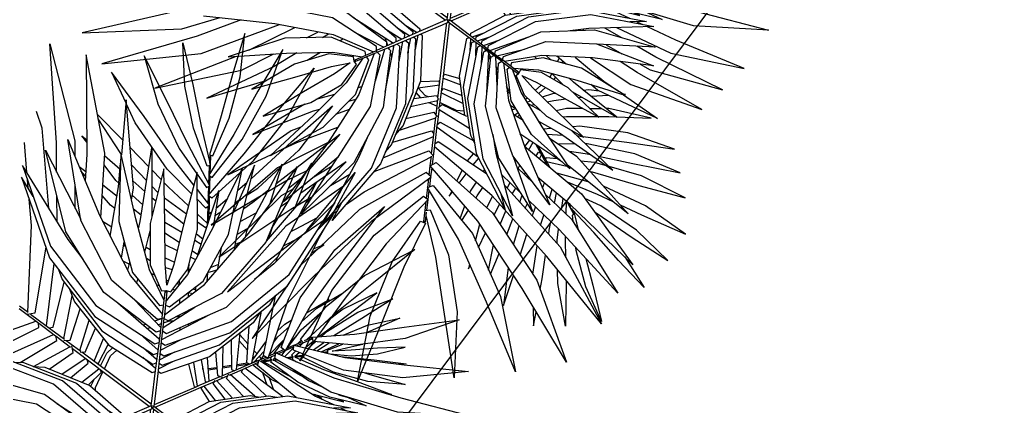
# Model space of a CAD drawing. Header units: metres. Extents: x 251860 to 269438, y 1966787 to 1972367.
# Drawn here: x 267641.2 to 267726.1, y 1970101.1 to 1970134.1 of the extents above; entities that cross this region are included whole.
import ezdxf

# ---------------------------------------------------------------- set-up
doc = ezdxf.new("R2010")
doc.units = ezdxf.units.M
doc.header["$MEASUREMENT"] = 0
doc.layers.get('0').update_dxf_attribs({"linetype": 'CONTINUOUS', "lineweight": 100})
doc.layers.add('PDF3_POINTS_line', color=6, linetype='CONTINUOUS')
doc.layers.add('zelen', color=74, linetype='CONTINUOUS')
doc.layers.add('Wall', color=7, linetype='CONTINUOUS', lineweight=20)

# ---------------------------------------------------------------- blocks, each defined once
blk = doc.blocks.new('z_49')
at = {"color": 67, "ltscale": 2, "true_color": 0x727430}
for p, q in [((3.431, 5.265), (5.145, 6.73)), ((5.145, 6.73), (3.717, 4.955)), ((-5.288, 6.435), (-3.859, 4.668)), ((-3.573, 4.974), (-5.288, 6.435)), ((3.505, 5.725), (3.733, 6.051)), ((5.441, 5.922), (3.642, 4.556)), ((3.9, 4.239), (5.441, 5.922)), ((-5.584, 5.653), (-4.043, 3.978)), ((-3.784, 4.29), (-5.584, 5.653)), ((2.139, 4.516), (3.505, 5.725)), ((2.488, 5.398), (2.999, 5.851)), ((2.326, 5.432), (1.245, 3.824)), ((2.557, 5.572), (1.469, 3.964)), ((1.831, 3.737), (2.557, 5.572)), ((2.139, 4.956), (2.326, 5.432)), ((1.94, 3.881), (3.147, 5.365)), ((2.22, 5.16), (2.366, 5.29)), ((3.147, 5.365), (2.369, 3.78)), ((2.9, 4.861), (3.431, 5.265)), ((5.471, 5.222), (5.106, 4.542)), ((5.11, 4.023), (5.471, 5.222)), ((1.582, 4.593), (2.031, 4.992)), ((2.352, 3.762), (3.647, 5.099)), ((3.647, 5.099), (2.698, 3.49)), ((3.717, 4.955), (3.437, 4.743)), ((3.859, 4.721), (3.908, 4.893)), ((3.908, 4.893), (3.897, 4.75)), ((4.119, 3.942), (4.438, 4.826)), ((4.39, 4.096), (4.508, 4.903)), ((6.209, 4.848), (5.523, 3.945)), ((5.721, 3.849), (6.209, 4.848)), ((-3.859, 4.668), (-3.131, 4.123)), ((-0.044, 3.482), (1.582, 4.593)), ((2.007, 4.181), (2.474, 4.537)), ((3.642, 4.556), (3.126, 4.217)), ((3.301, 4.332), (3.306, 4.52)), ((3.656, 3.242), (5.165, 4.578)), ((5.165, 4.578), (4.096, 3.913)), ((-5.307, 4.352), (-3.798, 3.02)), ((-3.623, 3.303), (-5.307, 4.352)), ((-3.325, 4.451), (-2.494, 3.043)), ((-1.724, 4.296), (-0.1, 3.214)), ((2.49, 4.025), (2.93, 4.359)), ((3.221, 4.279), (3.256, 4.436)), ((4.868, 4.098), (5.09, 4.513)), ((6.212, 3.692), (6.981, 4.316)), ((6.981, 4.316), (6.356, 3.572)), ((-2.885, 3.705), (-3.784, 4.29)), ((2.67, 3.433), (3.9, 4.239)), ((3.556, 3.665), (3.678, 4.094)), ((3.814, 3.738), (3.853, 4.207)), ((4.463, 2.885), (4.868, 4.098)), ((-4.043, 3.978), (-2.446, 2.945)), ((1.389, 4.038), (0.033, 3.337)), ((1.469, 3.964), (1.002, 2.33)), ((1.351, 2.359), (1.94, 3.881)), ((4.121, 3.943), (2.846, 3.053)), ((3.127, 2.782), (4.121, 3.943)), ((4.113, 3.924), (4.119, 3.941)), ((4.255, 3.253), (4.355, 3.862)), ((4.708, 2.813), (5.11, 4.023)), ((5.523, 3.945), (4.999, 2.946)), ((5.201, 2.852), (5.721, 3.849)), ((-1.489, 3.73), (-0.176, 3.071)), ((-0.101, 2.969), (-0.098, 3.682)), ((-0.046, 3.717), (-0.044, 3.473)), ((-0.042, 2.953), (1.2, 3.663)), ((1.245, 3.824), (0.785, 2.197)), ((1.673, 3.191), (1.831, 3.737)), ((1.679, 2.376), (2.352, 3.762)), ((3.032, 3.425), (3.095, 3.711)), ((3.281, 3.428), (3.29, 3.839)), ((3.479, 3.53), (3.936, 3.814)), ((3.547, 3.572), (3.556, 3.665)), ((5.564, 2.963), (6.212, 3.692)), ((-3.74, 3.44), (-2.871, 2.424)), ((-2.624, 2.661), (-3.74, 3.44)), ((-1.01, 2.028), (-1.419, 3.458)), ((-0.092, 3.45), (-0.072, 3.463)), ((0.033, 3.337), (-0.092, 3.45)), ((-0.044, 3.407), (-0.042, 2.969)), ((1.154, 3.501), (1.018, 3.295)), ((1.779, 3.556), (1.822, 3.575)), ((2.698, 3.49), (2.02, 2.102)), ((2.463, 3.009), (3.479, 3.53)), ((3.03, 3.3), (3.032, 3.425)), ((3.144, 2.663), (4.636, 3.455)), ((4.636, 3.455), (3.384, 2.514)), ((3.972, 3.103), (4.054, 3.595)), ((6.356, 3.572), (5.71, 2.845)), ((-4.779, 3.27), (-3.652, 2.422)), ((-3.286, 2.472), (-4.779, 3.27)), ((-1.603, 2.069), (-2.192, 3.281)), ((-1.316, 2.054), (-1.831, 3.385)), ((-0.82, 1.911), (-1.223, 3.335)), ((-1.221, 3.328), (-0.103, 2.705)), ((0.028, 2.81), (0.998, 3.224)), ((1.018, 3.295), (0.621, 1.872)), ((1.705, 3.301), (1.718, 3.308)), ((2.632, 3.356), (2.653, 3.107)), ((3.417, 3.12), (3.656, 3.242)), ((3.483, 2.843), (3.512, 3.168)), ((3.749, 2.984), (3.781, 3.353)), ((7.989, 3.314), (7.079, 2.984)), ((7.143, 2.808), (7.989, 3.314)), ((-3.798, 3.02), (-3.061, 2.646)), ((-3.331, 3.154), (-2.29, 2.625)), ((-2.494, 3.043), (-1.901, 1.828)), ((-1.144, 3.052), (-1.025, 2.872)), ((-0.176, 3.071), (-0.1, 3.138)), ((-0.103, 2.646), (-0.101, 2.969)), ((-0.042, 2.969), (-0.039, 2.441)), ((0.944, 3.031), (0.781, 2.772)), ((2.846, 3.053), (2.104, 2.105)), ((2.477, 3.017), (2.48, 3.046)), ((4.425, 2.95), (3.236, 2.452)), ((3.272, 2.731), (3.275, 2.954)), ((3.456, 2.198), (4.425, 2.95)), ((4.189, 2.851), (4.239, 3.157)), ((4.999, 2.946), (4.782, 2.28)), ((5.061, 2.192), (5.564, 2.963)), ((7.079, 2.984), (6.172, 2.624)), ((-1.066, 2.935), (-0.171, 2.565)), ((-1.025, 2.872), (-0.677, 1.627)), ((-0.042, 2.882), (0.028, 2.81)), ((-0.039, 2.465), (0.859, 2.896)), ((0.781, 2.772), (0.459, 1.555)), ((2.385, 1.834), (3.127, 2.782)), ((3.72, 2.655), (3.731, 2.774)), ((3.911, 2.734), (3.944, 2.935)), ((4.15, 2.615), (4.173, 2.754)), ((4.347, 2.103), (4.463, 2.885)), ((4.533, 2.178), (4.708, 2.813)), ((4.744, 1.878), (5.201, 2.852)), ((5.71, 2.845), (5.18, 2.216)), ((6.234, 2.446), (7.143, 2.808)), ((-2.965, 2.134), (-4.006, 2.571)), ((-4.006, 2.571), (-3.158, 1.913)), ((-1.975, 1.831), (-2.624, 2.661)), ((-0.96, 2.641), (-0.817, 2.415)), ((-0.956, 2.635), (-0.106, 2.238)), ((-0.171, 2.565), (-0.091, 2.645)), ((-0.106, 2.222), (-0.103, 2.633)), ((0.023, 2.325), (0.728, 2.572)), ((2.218, 2.507), (2.552, 2.678)), ((2.485, 2.644), (2.49, 2.599)), ((2.982, 2.596), (3.144, 2.663)), ((3.02, 2.612), (3.02, 2.645)), ((3.456, 2.544), (3.458, 2.57)), ((3.899, 2.542), (3.908, 1.924)), ((4.084, 1.995), (4.15, 2.615)), ((6.172, 2.624), (5.303, 2.304)), ((-2.729, 2.243), (-3.286, 2.472)), ((-2.871, 2.424), (-2.221, 1.594)), ((-2.318, 2.27), (-2.067, 2.142)), ((-0.817, 2.415), (-0.536, 1.35)), ((-0.79, 2.313), (-0.165, 2.101)), ((-0.074, 2.437), (0.023, 2.325)), ((-0.039, 2.396), (-0.036, 1.983)), ((1.002, 2.33), (1.108, 0.731)), ((1.338, 0.868), (1.351, 2.359)), ((1.59, 1.016), (1.679, 2.376)), ((2.081, 2.226), (2.255, 2.298)), ((2.186, 2.442), (2.206, 2.327)), ((2.206, 2.327), (2.217, 2.282)), ((3.236, 2.452), (2.49, 1.891)), ((2.643, 2.163), (3.104, 2.352)), ((3.015, 2.285), (3.015, 2.316)), ((4.806, 2.29), (3.67, 1.827)), ((3.686, 1.833), (3.697, 2.383)), ((3.697, 2.383), (3.697, 2.385)), ((3.78, 1.509), (4.806, 2.29)), ((4.779, 2.269), (4.663, 1.916)), ((5.123, 2.147), (5.303, 2.275)), ((5.291, 2.293), (5.163, 2.203)), ((5.303, 2.275), (5.291, 2.293)), ((5.291, 2.293), (5.303, 2.288)), ((5.303, 2.288), (5.297, 2.284)), ((5.303, 2.304), (5.328, 2.232)), ((5.303, 2.275), (5.303, 2.288)), ((5.328, 2.232), (6.234, 2.446)), ((7.117, 2.29), (6, 2.14)), ((8.219, 2.403), (7.117, 2.29)), ((7.141, 2.07), (8.219, 2.403)), ((-2.313, 1.644), (-2.965, 2.134)), ((-2.067, 2.142), (-2.053, 2.139)), ((-1.525, 0.878), (-1.603, 2.069)), ((-1.305, 0.748), (-1.316, 2.054)), ((-0.165, 2.101), (-0.062, 2.218)), ((-0.11, 1.511), (-0.106, 2.168)), ((-0.036, 2.01), (0.643, 2.251)), ((0.785, 2.197), (0.897, 0.609)), ((2.02, 2.102), (1.745, 0.99)), ((2.104, 2.105), (1.869, 1.17)), ((2.554, 2.05), (2.566, 1.948)), ((2.712, 1.638), (3.456, 2.198)), ((2.752, 2.208), (2.765, 2.097)), ((3.27, 2.058), (3.294, 1.667)), ((3.464, 2.204), (3.509, 1.758)), ((4.499, 2.056), (4.378, 1.62)), ((4.768, 1.929), (4.919, 2.034)), ((6, 2.14), (4.919, 2.037)), ((4.919, 2.037), (4.927, 1.948)), ((4.925, 2.038), (5.101, 2.16)), ((4.974, 2.042), (5.12, 2.145)), ((5.12, 2.145), (5.061, 2.192)), ((5.12, 2.145), (5.158, 2.19)), ((6.021, 1.919), (7.141, 2.07)), ((-5.896, 1.841), (-4.925, 1.322)), ((-4.224, 1.282), (-5.896, 1.841)), ((-4.814, 1.932), (-3.561, 1.148)), ((-3.553, 1.395), (-4.814, 1.932)), ((-4.339, 1.993), (-3.441, 1.31)), ((-3.346, 1.588), (-4.339, 1.993)), ((-3.158, 1.913), (-2.506, 1.422)), ((-2.723, 1.952), (-2.396, 1.818)), ((-2.093, 1.982), (-1.947, 1.923)), ((-1.77, 1.013), (-1.975, 1.831)), ((-1.901, 1.828), (-1.661, 0.856)), ((-1.103, 0.629), (-1.01, 2.028)), ((-0.918, 0.522), (-0.82, 1.911)), ((-0.711, 2.013), (-0.108, 1.804)), ((-0.054, 1.982), (0.006, 1.888)), ((-0.036, 1.953), (-0.033, 1.511)), ((0.006, 1.888), (0.584, 2.029)), ((0.621, 1.872), (0.713, 0.492)), ((1.254, 0.712), (1.348, 1.961)), ((1.967, 1.885), (2.058, 1.923)), ((2.028, 1.15), (2.385, 1.834)), ((2.49, 1.891), (2.168, 1.332)), ((3.67, 1.827), (2.813, 1.462)), ((3.06, 1.9), (3.117, 1.592)), ((4.28, 1.649), (4.32, 1.92)), ((4.549, 1.776), (4.715, 1.892)), ((4.592, 1.773), (4.742, 1.879)), ((4.663, 1.916), (4.744, 1.878)), ((4.746, 1.881), (4.922, 2.006)), ((4.927, 1.948), (6.021, 1.919)), ((-2.595, 1.269), (-3.346, 1.588)), ((-2.031, 1.155), (-2.313, 1.644)), ((-2.221, 1.594), (-1.908, 0.996)), ((-1.923, 1.624), (-1.843, 1.591)), ((-1.313, 1.705), (-1.231, 0.612)), ((-0.677, 1.627), (-0.758, 0.419)), ((-0.656, 1.806), (-0.149, 1.685)), ((-0.149, 1.685), (-0.108, 1.747)), ((-0.033, 1.6), (0.508, 1.742)), ((1.329, 1.713), (1.346, 1.716)), ((1.491, 0.846), (1.634, 1.696)), ((2.341, 1.749), (2.361, 1.666)), ((2.342, 1.307), (2.712, 1.638)), ((2.816, 1.716), (2.864, 1.484)), ((3.343, 1.17), (4.775, 1.651)), ((3.913, 1.611), (3.917, 1.389)), ((3.988, 1.387), (4.34, 1.631)), ((4.021, 1.41), (4.054, 1.718)), ((4.775, 1.651), (4.031, 1.254)), ((4.218, 1.509), (4.375, 1.62)), ((4.378, 1.62), (4.28, 1.649)), ((4.378, 1.622), (4.543, 1.738)), ((4.39, 1.666), (4.545, 1.773)), ((4.539, 1.675), (4.545, 1.777)), ((4.733, 1.636), (4.539, 1.675)), ((4.545, 1.777), (5.789, 1.687)), ((4.744, 1.634), (5.39, 1.507)), ((5.789, 1.687), (7.066, 1.651)), ((7.066, 1.651), (8.31, 1.576)), ((-7.036, 1.463), (-5.213, 0.697)), ((-5.086, 1.032), (-7.036, 1.463)), ((-2.506, 1.422), (-2.183, 1.133)), ((-1.564, 1.474), (-1.438, 0.73)), ((-1.311, 1.504), (-1.298, 1.502)), ((-0.585, 1.539), (-0.11, 1.416)), ((-0.544, 1.38), (-0.134, 1.314)), ((-0.134, 1.314), (-0.108, 1.374)), ((-0.11, 1.374), (-0.11, 1.511)), ((-0.11, -0.019), (-0.11, 1.371)), ((-0.033, 1.554), (-0.008, 1.496)), ((-0.033, 1.511), (-0.033, -0.019)), ((-0.033, 1.419), (0.287, 1.482)), ((-0.033, 1.311), (0.287, 1.375)), ((-0.008, 1.496), (0.463, 1.573)), ((0.287, 1.482), (0.468, 1.447)), ((0.287, 1.375), (0.476, 1.337)), ((0.459, 1.555), (0.549, 0.386)), ((2.214, 1.506), (2.23, 1.438)), ((2.813, 1.462), (2.341, 1.307)), ((2.429, 1.385), (2.444, 1.341)), ((2.647, 1.58), (2.698, 1.424)), ((2.922, 1.144), (3.78, 1.509)), ((3.544, 1.409), (3.561, 1.243)), ((3.675, 1.281), (3.678, 1.466)), ((3.917, 1.389), (3.971, 1.381)), ((5.514, 1.53), (4.013, 1.25)), ((4.094, 1.422), (4.175, 1.48)), ((4.106, 0.871), (5.514, 1.53)), ((4.169, 1.447), (4.184, 1.518)), ((4.184, 1.518), (4.297, 1.49)), ((4.266, 1.379), (4.412, 1.325)), ((4.419, 1.461), (4.735, 1.385)), ((5.774, 1.432), (5.443, 1.497)), ((7.054, 1.399), (5.774, 1.432)), ((8.31, 1.576), (7.054, 1.399)), ((-4.959, 1.328), (-3.726, 0.751)), ((-3.645, 1.083), (-4.959, 1.328)), ((-4.779, 1.244), (-4.365, 1.023)), ((-4.027, 1.155), (-4.224, 1.282)), ((-3.561, 1.148), (-3.44, 1.054)), ((-3.441, 1.31), (-2.69, 0.99)), ((-3.308, 1.254), (-2.963, 0.987)), ((-2.183, 1.133), (-2.595, 1.269)), ((-2.094, 1.082), (-2.031, 1.155)), ((-0.536, 1.35), (-0.614, 0.327)), ((-0.548, 1.184), (-0.495, 1.219)), ((-0.538, 1.317), (-0.536, 1.319)), ((-0.536, 1.319), (-0.369, 1.352)), ((-0.495, 1.219), (-0.11, 1.296)), ((1.29, 1.199), (1.341, 1.165)), ((1.689, 0.959), (2.203, 1.249)), ((2.222, 1.216), (1.713, 0.916)), ((1.869, 1.17), (1.94, 1.101)), ((2.168, 1.332), (2.241, 1.249)), ((2.203, 1.249), (2.222, 1.216)), ((2.203, 1.249), (2.239, 1.248)), ((2.239, 1.248), (2.212, 1.232)), ((2.222, 1.216), (2.239, 1.248)), ((2.241, 1.249), (2.276, 1.145)), ((2.276, 1.145), (2.922, 1.144)), ((2.348, 1.144), (2.369, 1.1)), ((2.51, 1.144), (2.527, 1.094)), ((2.533, 1.094), (2.599, 1.144)), ((4.013, 1.25), (2.82, 1.082)), ((2.869, 1.089), (3.039, 1.194)), ((2.936, 1.131), (2.943, 1.099)), ((3.179, 1.254), (3.201, 1.136)), ((3.315, 1.152), (3.343, 1.17)), ((3.317, 1.313), (3.326, 1.159)), ((4.163, 0.685), (5.724, 1.342)), ((5.724, 1.342), (4.556, 1.081)), ((4.781, 1.187), (4.873, 1.152)), ((5.045, 1.31), (5.303, 1.248)), ((5.431, 1.219), (6.653, 0.99)), ((-3.937, 0.452), (-5.086, 1.032)), ((-4.365, 1.023), (-3.525, 0.48)), ((-2.601, 0.936), (-3.645, 1.083)), ((-2.69, 0.99), (-2.125, 0.991)), ((-1.926, 0.964), (-2.601, 0.936)), ((-2.125, 0.991), (-2.094, 1.082)), ((-2.061, 1.082), (-2.093, 1.081)), ((-2.093, 1.081), (-2.078, 1.053)), ((-2.093, 1.081), (-2.07, 1.068)), ((-2.078, 1.053), (-2.061, 1.082)), ((-2.078, 1.053), (-1.633, 0.791)), ((-2.061, 1.082), (-1.612, 0.828)), ((-1.872, 0.835), (-1.85, 0.919)), ((-1.831, 0.952), (-1.77, 1.013)), ((-1.081, 0.969), (-1.047, 0.509)), ((-1.081, 0.954), (-1.079, 0.956)), ((1.044, 0.594), (1.082, 1.119)), ((1.671, 0.949), (1.213, 0.689)), ((1.243, 0.639), (1.696, 0.906)), ((1.281, 1.078), (1.34, 1.039)), ((1.504, 0.929), (1.565, 0.888)), ((1.524, 1.043), (1.668, 0.946)), ((1.692, 0.932), (1.59, 1.016)), ((1.713, 0.801), (1.692, 0.932)), ((1.769, 0.949), (2.869, 0.631)), ((1.962, 1.063), (1.987, 0.967)), ((1.987, 0.967), (2.914, 0.703)), ((2.82, 1.082), (2.048, 1.114)), ((4.791, 0.949), (5.024, 0.872)), ((5.085, 1.073), (5.352, 0.973)), ((5.352, 0.973), (6.046, 0.845)), ((6.653, 0.99), (7.871, 0.734)), ((-7.519, 0.885), (-5.659, 0.227)), ((-5.548, 0.579), (-7.519, 0.885)), ((-5.213, 0.697), (-4.731, 0.455)), ((-3.726, 0.751), (-2.684, 0.604)), ((-3.314, 0.693), (-3.038, 0.514)), ((-2.703, 0.163), (-1.633, 0.69)), ((-2.684, 0.604), (-1.872, 0.835)), ((-1.682, 0.82), (-2.644, 0.542)), ((-2.168, 0.427), (-1.461, 0.69)), ((-1.633, 0.69), (-1.614, 0.805)), ((-1.618, 0.782), (-1.221, 0.548)), ((-1.614, 0.805), (-1.525, 0.878)), ((-1.196, 0.593), (-1.596, 0.819)), ((-1.377, 0.695), (-1.305, 0.748)), ((-1.349, 0.68), (-1.247, 0.833)), ((-1.09, 0.822), (-1.071, 0.835)), ((-0.902, 0.758), (-0.874, 0.412)), ((1.213, 0.689), (0.576, 0.332)), ((0.666, 0.383), (0.695, 0.761)), ((0.846, 0.484), (0.878, 0.878)), ((1.108, 0.731), (1.19, 0.676)), ((1.421, 0.807), (1.338, 0.868)), ((1.448, 0.76), (1.459, 0.658)), ((1.517, 0.801), (2.325, 0.5)), ((1.612, 0.857), (1.732, 0.776)), ((2.936, 0.198), (1.713, 0.801)), ((1.732, 0.776), (1.782, 0.702)), ((1.906, 0.707), (1.949, 0.642)), ((2.189, 0.828), (2.266, 0.887)), ((2.428, 0.759), (2.506, 0.819)), ((2.502, 0.816), (2.544, 0.725)), ((2.626, 0.702), (2.714, 0.759)), ((2.632, 0.783), (2.653, 0.72)), ((2.914, 0.703), (4.106, 0.871)), ((2.962, 0.625), (3.127, 0.733)), ((3.142, 0.722), (3.15, 0.736)), ((3.296, 0.602), (3.142, 0.722)), ((3.26, 0.751), (3.429, 0.648)), ((3.333, 0.599), (3.771, 0.823)), ((3.682, 0.811), (3.713, 0.793)), ((3.915, 0.559), (4.163, 0.685)), ((4.236, 0.715), (4.5, 0.602)), ((4.437, 0.592), (6.121, 0.857)), ((4.517, 0.834), (4.879, 0.661)), ((5.024, 0.872), (5.465, 0.754)), ((6.121, 0.857), (5.205, 0.532)), ((5.673, 0.698), (6.247, 0.544)), ((6.604, 0.742), (6.074, 0.84)), ((7.871, 0.734), (6.604, 0.742)), ((-5.627, 0.463), (-4.048, 0.067)), ((-3.992, 0.448), (-5.627, 0.463)), ((-5.266, 0.46), (-5.548, 0.579)), ((-2.644, 0.542), (-3.992, 0.448)), ((-2.895, 0.634), (-2.765, 0.533)), ((-1.411, 0.565), (-2.546, -0.078)), ((-2.525, 0.649), (-2.456, 0.596)), ((-2.243, 0.094), (-1.256, 0.569)), ((-1.503, 0.45), (-1.435, 0.551)), ((-1.489, 0.261), (-1.075, 0.461)), ((-1.401, 0.654), (-1.411, 0.565)), ((-1.408, 0.593), (-1.376, 0.64)), ((-1.316, 0.54), (-1.285, 0.586)), ((-1.257, 0.628), (-1.235, 0.662)), ((-1.221, 0.548), (-0.671, 0.221)), ((-1.206, 0.45), (-1.2, 0.536)), ((-0.637, 0.28), (-1.196, 0.593)), ((-1.175, 0.581), (-1.103, 0.629)), ((-0.988, 0.476), (-0.918, 0.522)), ((-0.742, 0.655), (-0.717, 0.324)), ((0.615, 0.265), (1.243, 0.639)), ((0.713, 0.492), (0.783, 0.449)), ((0.897, 0.609), (0.976, 0.557)), ((1.009, 0.5), (1.015, 0.405)), ((1.075, 0.54), (1.549, 0.31)), ((1.219, 0.625), (1.226, 0.527)), ((1.226, 0.527), (2.557, -0.365)), ((1.282, 0.662), (2.41, 0.12)), ((1.459, 0.658), (2.758, -0.077)), ((1.709, 0.457), (1.754, 0.491)), ((1.947, 0.64), (1.983, 0.668)), ((2.168, 0.558), (2.182, 0.57)), ((2.869, 0.631), (4.41, 0.524)), ((2.965, 0.625), (3.005, 0.653)), ((4.023, 0.614), (4.146, 0.543)), ((4.297, 0.532), (4.437, 0.592)), ((4.41, 0.524), (6.278, 0.542)), ((6.278, 0.542), (4.473, 0.089)), ((5.251, 0.548), (5.308, 0.533)), ((6.247, 0.544), (6.258, 0.541)), ((6.267, 0.539), (7.451, 0.21)), ((-8.027, 0.252), (-6.131, -0.285)), ((-6.039, 0.082), (-8.027, 0.252)), ((-5.659, 0.227), (-5.12, 0.001)), ((-4.753, 0.244), (-4.307, 0.056)), ((-2.372, -0.33), (-1.206, 0.45)), ((-1.021, 0.344), (-2.175, -0.436)), ((-1.858, -0.418), (-0.852, 0.256)), ((-1.217, 0.212), (-0.904, 0.36)), ((-1.048, 0.124), (-0.749, 0.268)), ((-1.017, 0.427), (-1.021, 0.344)), ((-0.852, 0.256), (-0.85, 0.328)), ((-0.758, 0.419), (-0.819, 0.382)), ((-0.701, 0.178), (-0.701, 0.239)), ((-0.614, 0.327), (-0.667, 0.297)), ((-0.071, -0.047), (-0.637, 0.28)), ((0.576, 0.332), (0.071, 0.041)), ((0.11, -0.026), (0.615, 0.265)), ((0.549, 0.386), (0.61, 0.352)), ((0.647, 0.216), (0.648, 0.285)), ((0.703, 0.318), (1.046, 0.154)), ((0.819, 0.387), (0.821, 0.304)), ((0.821, 0.304), (1.97, -0.466)), ((0.881, 0.423), (1.238, 0.254)), ((1.015, 0.405), (2.333, -0.486)), ((1.911, 0.36), (1.943, 0.384)), ((2.025, 0.338), (2.052, 0.298)), ((2.048, 0.294), (2.067, 0.314)), ((4.841, 0.175), (6.54, 0.324)), ((5.325, 0.302), (5.519, 0.235)), ((6.54, 0.324), (5.497, 0.027)), ((5.762, 0.412), (6.181, 0.301)), ((6.181, 0.301), (6.234, 0.297)), ((7.451, 0.21), (6.403, 0.285)), ((-4.526, -0.424), (-6.039, 0.082)), ((-5.61, -0.032), (-4.069, 0.072)), ((-4.048, 0.067), (-2.703, 0.163)), ((-2.057, 0.199), (-2.047, 0.188)), ((-1.547, -0.402), (-0.701, 0.178)), ((-0.671, 0.221), (-0.23, -0.034)), ((0.071, 0.041), (-0.071, -0.041)), ((1.615, -0.447), (0.647, 0.216)), ((2.281, 0.182), (2.29, 0.188)), ((2.312, 0.167), (2.318, 0.172)), ((4.473, 0.089), (2.936, 0.198)), ((6.258, -0.024), (4.497, 0.095)), ((4.588, 0.089), (4.841, 0.175)), ((4.879, 0.191), (4.907, 0.181)), ((5.849, 0.12), (5.837, 0.124)), ((7.033, -0.286), (5.849, 0.12)), ((-3.957, -0.297), (-5.61, -0.032)), ((-4.688, -0.18), (-4.214, -0.378)), ((-2.546, -0.078), (-3.957, -0.297)), ((-3.318, -0.198), (-3.801, -0.317)), ((-3.426, -0.215), (-3.415, -0.222)), ((-1.158, -0.753), (-0.106, -0.145)), ((-0.397, -0.235), (-0.139, -0.086)), ((-0.23, -0.034), (-0.106, -0.106)), ((-0.106, -0.106), (-0.071, -0.047)), ((-0.101, -0.663), (-0.101, -0.103)), ((-0.101, -0.103), (-0.042, -0.103)), ((-0.071, -0.041), (-0.033, -0.108)), ((-0.042, -0.103), (-0.042, -0.663)), ((-0.042, -0.136), (0.951, -0.71)), ((-0.033, -0.108), (0.11, -0.026)), ((-0.003, -0.092), (0.889, -0.607)), ((1.196, -0.16), (0.862, -0.57)), ((2.758, -0.077), (4.37, -0.327)), ((4.191, -0.35), (3.639, -0.214)), ((3.677, -0.223), (3.684, -0.221)), ((4.37, -0.327), (6.258, -0.024)), ((5.013, -0.224), (5.12, -0.278)), ((5.742, -0.107), (5.766, -0.116)), ((5.766, -0.116), (7.033, -0.286)), ((-6.131, -0.285), (-5.347, -0.546)), ((-3.801, -0.317), (-5.509, -0.569)), ((-3.814, -0.691), (-2.372, -0.33)), ((-3.674, -0.253), (-3.641, -0.278)), ((-2.175, -0.436), (-3.61, -0.799)), ((-3.11, -0.739), (-1.858, -0.418)), ((-2.61, -0.691), (-1.547, -0.402)), ((-1.712, -0.447), (-1.756, -0.668)), ((-1.71, -0.446), (-1.365, -0.795)), ((-1.562, -0.406), (-1.298, -0.73)), ((-1.298, -0.755), (-0.397, -0.235)), ((0.919, -0.624), (1.303, -0.233)), ((1.453, -0.335), (1.108, -0.7)), ((1.17, -0.771), (1.576, -0.42)), ((2.83, -0.777), (1.615, -0.447)), ((2.557, -0.365), (4.206, -0.777)), ((6.143, -0.639), (4.191, -0.35)), ((4.262, -0.361), (4.363, -0.326)), ((4.65, -0.282), (5.021, -0.469)), ((5.12, -0.278), (5.634, -0.519)), ((-5.509, -0.569), (-3.814, -0.691)), ((-5.301, -0.683), (-4.859, -0.616)), ((-5.211, -0.591), (-5.049, -0.645)), ((-2.435, -0.643), (-1.94, -1.07)), ((-2.155, -0.567), (-1.675, -0.976)), ((-1.961, -0.514), (-1.601, -0.891)), ((-1.855, -0.625), (-1.826, -0.478)), ((-1.756, -0.668), (-1.741, -0.744)), ((-0.938, -1.046), (-0.145, -0.666)), ((-0.145, -0.666), (-0.101, -0.693)), ((-0.094, -1.211), (-0.101, -0.663)), ((-0.042, -0.663), (-0.05, -1.211)), ((-0.043, -0.693), (0.002, -0.666)), ((0.002, -0.666), (0.796, -1.046)), ((0.862, -0.57), (0.891, -0.609)), ((0.891, -0.608), (0.979, -0.66)), ((0.979, -0.66), (1.405, -0.909)), ((1.293, -0.494), (1.322, -0.473)), ((1.365, -0.602), (1.503, -0.741)), ((1.785, -0.493), (1.384, -0.845)), ((1.387, -0.583), (1.525, -0.721)), ((1.451, -0.935), (2, -0.551)), ((2.215, -0.61), (1.687, -1.015)), ((1.97, -0.466), (3.401, -0.833)), ((2.333, -0.486), (3.973, -0.901)), ((4.206, -0.777), (6.143, -0.639)), ((5.021, -0.469), (5.063, -0.479)), ((5.23, -0.504), (5.263, -0.498)), ((5.263, -0.498), (6.964, -0.595)), ((6.964, -0.595), (5.818, -0.755)), ((-6.554, -0.716), (-8.546, -0.834)), ((-8.546, -0.834), (-6.598, -1.102)), ((-4.729, -1.031), (-6.554, -0.716)), ((-3.61, -0.799), (-5.301, -0.683)), ((-4.839, -0.715), (-4.341, -0.881)), ((-4.341, -0.881), (-2.787, -1.627)), ((-3.835, -0.783), (-2.711, -1.504)), ((-3.468, -0.763), (-2.387, -1.393)), ((-3.325, -0.727), (-3.11, -0.739)), ((-3.047, -0.723), (-2.31, -1.278)), ((-2.878, -0.68), (-2.61, -0.691)), ((-2.738, -0.686), (-2.019, -1.178)), ((-1.829, -0.845), (-1.789, -1.043)), ((-1.764, -1.098), (-1.264, -0.814)), ((-1.601, -0.891), (-1.646, -0.977)), ((-1.633, -0.951), (-1.298, -0.755)), ((-1.298, -0.73), (-1.331, -0.774)), ((-1.264, -0.814), (-1.161, -0.754)), ((-1.193, -0.773), (-1.078, -1.185)), ((-1.161, -0.753), (-1.105, -0.746)), ((-1.105, -0.746), (-0.976, -1.084)), ((-1.083, -1.269), (-0.152, -0.812)), ((-0.341, -1.064), (-0.098, -0.895)), ((-0.334, -0.901), (-0.1, -0.741)), ((-0.152, -0.812), (-0.098, -0.841)), ((-0.046, -0.841), (0.01, -0.812)), ((-0.046, -0.895), (0.199, -1.064)), ((-0.043, -0.741), (0.192, -0.901)), ((0.01, -0.812), (0.941, -1.269)), ((0.805, -1.056), (0.932, -0.72)), ((0.898, -1.148), (1.009, -0.743)), ((0.932, -0.72), (0.979, -0.726)), ((0.951, -0.71), (1.24, -0.874)), ((1.057, -1.305), (1.182, -0.876)), ((1.108, -0.7), (1.133, -0.749)), ((1.179, -1.426), (1.277, -0.895)), ((1.182, -0.876), (1.265, -0.873)), ((1.259, -0.885), (1.528, -1.038)), ((1.384, -0.845), (1.421, -0.956)), ((1.596, -0.834), (1.738, -0.976)), ((1.62, -0.817), (1.762, -0.958)), ((1.753, -1.112), (2.474, -0.681)), ((2.712, -0.745), (2.018, -1.202)), ((2.083, -1.305), (3.16, -0.771)), ((2.256, -1.046), (2.309, -0.78)), ((2.379, -0.964), (2.431, -0.707)), ((3.619, -0.82), (2.379, -1.403)), ((3.136, -0.765), (2.83, -0.777)), ((3.401, -0.833), (3.647, -0.818)), ((3.747, -1.103), (5.299, -0.827)), ((3.973, -0.901), (5.906, -0.768)), ((4.917, -0.895), (5.22, -1.003)), ((5.22, -1.003), (5.008, -0.879)), ((5.299, -0.827), (5.544, -0.793)), ((5.906, -0.768), (5.401, -0.692)), ((6.038, -0.724), (6.11, -0.742)), ((6.11, -0.742), (6.064, -0.721)), ((-6.598, -1.102), (-4.771, -1.414)), ((-3.147, -1.747), (-4.729, -1.031)), ((-2.118, -1.299), (-1.805, -1.122)), ((-1.94, -1.07), (-1.982, -1.192)), ((-1.966, -1.147), (-1.654, -0.964)), ((-1.822, -1.087), (-1.688, -1.114)), ((-1.818, -1.128), (-1.746, -1.946)), ((-1.699, -0.955), (-1.693, -0.987)), ((-1.688, -1.114), (-1.568, -1.713)), ((-1.68, -1.05), (-1.601, -1.451)), ((-1.575, -1.678), (-0.938, -1.046)), ((-1.487, -0.941), (-1.382, -1.487)), ((-1.444, -0.916), (-1.379, -0.919)), ((-1.379, -0.919), (-1.249, -1.355)), ((-0.161, -0.975), (-1.233, -1.498)), ((-0.422, -1.287), (-0.096, -1.065)), ((-0.096, -1.008), (-0.161, -0.975)), ((-0.048, -1.065), (0.279, -1.287)), ((-0.047, -1.008), (0.017, -0.975)), ((0.017, -0.975), (1.09, -1.498)), ((0.796, -1.046), (1.466, -1.711)), ((1.356, -1.602), (1.459, -1.051)), ((1.441, -0.929), (1.706, -1.085)), ((1.459, -1.051), (1.569, -1.03)), ((1.517, -1.808), (1.574, -1.064)), ((1.557, -1.055), (1.902, -1.251)), ((1.687, -1.015), (1.709, -1.098)), ((1.715, -1.09), (1.924, -1.213)), ((1.829, -1.067), (2.032, -1.27)), ((1.855, -1.051), (2.021, -1.218)), ((2.389, -1.532), (3.747, -1.103)), ((-2.399, -1.401), (-2, -1.167)), ((-2.374, -1.445), (-2.128, -1.305)), ((-2.31, -1.278), (-2.333, -1.362)), ((-2.173, -1.33), (-2.155, -2.484)), ((-2.132, -1.295), (-2.036, -1.321)), ((-2.036, -1.321), (-1.922, -2.187)), ((-1.859, -2.061), (-1.083, -1.269)), ((-1.238, -1.689), (-0.161, -1.158)), ((-0.868, -1.775), (-0.094, -1.246)), ((-0.216, -1.391), (-0.174, -1.301)), ((-0.161, -1.158), (-0.094, -1.191)), ((-0.159, -1.36), (-0.112, -1.259)), ((-0.117, -1.179), (-0.101, -1.144)), ((-0.112, -1.259), (-0.094, -1.218)), ((-0.09, -1.606), (-0.094, -1.211)), ((-0.05, -1.211), (-0.054, -1.606)), ((-0.051, -1.246), (0.725, -1.775)), ((-0.05, -1.191), (0.017, -1.158)), ((0.017, -1.158), (1.096, -1.689)), ((0.941, -1.269), (1.715, -2.061)), ((1.677, -2.022), (1.773, -1.237)), ((1.773, -1.237), (1.845, -1.218)), ((1.887, -2.317), (1.891, -1.244)), ((1.902, -1.251), (2.187, -1.413)), ((1.924, -1.213), (2.385, -1.482)), ((2.018, -1.202), (2.034, -1.277)), ((2.048, -1.879), (2.058, -1.34)), ((2.1, -1.297), (2.144, -1.341)), ((2.106, -1.303), (2.108, -1.293)), ((2.132, -1.329), (2.454, -1.368)), ((2.142, -1.275), (2.661, -1.266)), ((2.192, -1.369), (2.198, -1.337)), ((2.21, -1.274), (2.217, -1.238)), ((2.289, -1.421), (2.303, -1.35)), ((2.318, -1.272), (2.337, -1.179)), ((2.661, -1.266), (2.668, -1.267)), ((2.765, -1.628), (3.931, -1.298)), ((3.02, -1.333), (3.245, -1.375)), ((3.931, -1.298), (5.277, -1.277)), ((5.277, -1.277), (6.741, -1.589)), ((-4.771, -1.414), (-3.16, -1.899)), ((-2.915, -1.754), (-2.374, -1.445)), ((-2.711, -1.504), (-2.742, -1.648)), ((-2.731, -1.594), (-2.399, -1.401)), ((-2.669, -3.255), (-2.56, -1.551)), ((-2.502, -1.518), (-2.418, -1.546)), ((-2.418, -1.546), (-2.342, -2.864)), ((-1.233, -1.498), (-2.118, -2.407)), ((-1.601, -1.451), (-1.499, -1.603)), ((-1.126, -1.927), (-0.162, -1.359)), ((-1.014, -2.146), (-0.165, -1.578)), ((-0.589, -1.862), (-0.092, -1.45)), ((-0.165, -1.578), (-0.071, -1.613)), ((-0.162, -1.359), (-0.092, -1.39)), ((-0.071, -1.613), (0.021, -1.578)), ((-0.052, -1.39), (0.019, -1.359)), ((-0.052, -1.45), (0.446, -1.862)), ((0.019, -1.359), (0.983, -1.927)), ((0.021, -1.578), (0.872, -2.146)), ((1.09, -1.498), (1.975, -2.407)), ((2.06, -2.581), (2.113, -1.437)), ((2.113, -1.437), (2.233, -1.399)), ((2.115, -1.372), (2.122, -1.434)), ((2.162, -1.399), (2.179, -1.416)), ((2.23, -1.438), (2.389, -1.529)), ((2.233, -1.399), (2.234, -1.416)), ((2.236, -1.441), (2.348, -2.914)), ((2.239, -1.471), (2.251, -1.469)), ((2.251, -1.469), (2.255, -1.453)), ((2.251, -1.488), (2.396, -1.63)), ((2.255, -1.453), (2.253, -1.451)), ((2.266, -1.502), (2.345, -2.105)), ((2.271, -1.469), (2.413, -1.613)), ((2.281, -1.421), (2.381, -1.421)), ((2.285, -1.483), (2.317, -1.488)), ((2.379, -1.403), (2.389, -1.532)), ((2.393, -1.531), (2.554, -1.623)), ((2.41, -1.627), (2.421, -1.576)), ((2.421, -1.576), (2.472, -1.576)), ((2.443, -1.515), (2.594, -1.604)), ((2.467, -1.507), (2.887, -1.562)), ((2.547, -1.576), (2.949, -1.576)), ((2.748, -1.419), (2.916, -1.418)), ((2.764, -1.414), (2.791, -1.419)), ((2.887, -1.562), (2.952, -1.575)), ((2.916, -1.418), (3.261, -1.488)), ((3.245, -1.375), (3.416, -1.444)), ((5.271, -1.571), (3.923, -1.59)), ((6.741, -1.589), (5.271, -1.571)), ((-8.303, -2.004), (-6.586, -1.634)), ((-6.586, -1.634), (-4.997, -1.648)), ((-4.997, -1.648), (-3.613, -2.019)), ((-3.327, -3.35), (-2.968, -1.729)), ((-3.16, -1.899), (-3.147, -1.747)), ((-3.16, -1.894), (-2.982, -1.792)), ((-3.155, -1.842), (-2.969, -1.733)), ((-2.831, -1.794), (-2.977, -3.508)), ((-2.968, -1.729), (-2.831, -1.794)), ((-2.965, -1.73), (-2.78, -1.622)), ((-2.742, -1.648), (-2.76, -1.64)), ((-2.124, -2.605), (-1.238, -1.689)), ((-0.745, -1.691), (-0.742, -1.7)), ((-0.09, -1.669), (-0.708, -2.265)), ((-0.366, -1.713), (-0.339, -1.655)), ((-0.305, -1.672), (-0.27, -1.598)), ((-0.09, -1.621), (-0.086, -2.064)), ((-0.057, -2.064), (-0.054, -1.621)), ((0.566, -2.265), (-0.054, -1.669)), ((0.568, -1.682), (0.572, -1.67)), ((1.096, -1.689), (1.982, -2.605)), ((1.466, -1.711), (1.573, -1.915)), ((1.888, -1.879), (2.053, -1.633)), ((2.359, -1.638), (2.41, -1.627)), ((2.359, -2.398), (2.359, -1.638)), ((2.416, -1.651), (2.487, -1.72)), ((2.429, -1.664), (2.524, -2.362)), ((2.434, -1.634), (2.483, -1.683)), ((2.447, -1.647), (2.49, -1.653)), ((2.48, -1.657), (2.598, -1.602)), ((2.626, -3.139), (2.48, -1.657)), ((2.598, -1.602), (2.929, -3.005)), ((2.599, -1.606), (2.763, -1.702)), ((2.611, -1.655), (2.761, -1.741)), ((2.614, -1.669), (2.642, -1.673)), ((2.632, -1.744), (2.768, -1.745)), ((2.735, -1.686), (2.763, -1.69)), ((3.923, -1.59), (2.761, -1.744)), ((2.761, -1.744), (2.765, -1.628)), ((2.764, -1.743), (2.944, -1.846)), ((2.821, -1.736), (2.976, -1.826)), ((2.838, -1.746), (3.358, -1.75)), ((2.966, -1.717), (3.145, -1.741)), ((3.145, -1.741), (3.183, -1.749)), ((3.358, -1.75), (3.995, -1.885)), ((3.509, -1.645), (3.971, -1.741)), ((3.741, -1.614), (4.296, -1.846)), ((3.8, -1.607), (3.841, -1.614)), ((3.841, -1.614), (3.816, -1.604)), ((3.971, -1.741), (4.605, -2.012)), ((-6.58, -1.978), (-8.303, -2.004)), ((-4.989, -1.99), (-6.58, -1.978)), ((-3.608, -2.154), (-4.989, -1.99)), ((-3.921, -3.244), (-3.399, -1.98)), ((-3.613, -2.019), (-3.608, -2.154)), ((-3.61, -2.106), (-3.4, -1.985)), ((-3.399, -1.98), (-3.284, -2.053)), ((-3.396, -1.982), (-3.222, -1.88)), ((-3.357, -2.007), (-3.165, -1.897)), ((-1.893, -2.88), (-1.126, -1.927)), ((-0.679, -2.321), (-0.159, -1.817)), ((-0.087, -1.913), (-0.397, -2.401)), ((-0.159, -1.817), (-0.089, -1.837)), ((0.017, -1.817), (-0.055, -1.837)), ((-0.055, -1.913), (0.254, -2.401)), ((0.536, -2.321), (0.017, -1.817)), ((0.983, -1.927), (1.751, -2.88)), ((1.888, -2.07), (2.049, -1.829)), ((2.084, -2.066), (2.048, -1.879)), ((2.65, -1.82), (2.925, -1.859)), ((2.659, -1.861), (2.756, -1.959)), ((2.668, -1.901), (2.742, -1.974)), ((2.753, -1.97), (2.703, -1.985)), ((2.703, -1.985), (2.714, -2.099)), ((2.768, -1.921), (2.753, -1.97)), ((2.894, -1.934), (2.768, -1.921)), ((2.773, -2.004), (2.927, -2.157)), ((2.779, -2.01), (2.944, -2.698)), ((2.787, -1.99), (2.94, -2.144)), ((2.793, -1.996), (2.919, -2.026)), ((2.881, -1.886), (2.98, -1.824)), ((3.199, -3.073), (2.881, -1.886)), ((2.98, -1.824), (3.45, -2.921)), ((2.982, -1.83), (3.163, -1.935)), ((3.003, -1.88), (3.341, -2.073)), ((3.033, -1.948), (3.142, -1.96)), ((3.066, -1.879), (3.172, -1.894)), ((3.155, -1.968), (3.155, -1.967)), ((3.159, -1.969), (3.155, -1.968)), ((3.156, -1.962), (3.178, -1.869)), ((3.178, -1.869), (4.127, -1.888)), ((3.356, -2.048), (3.196, -1.955)), ((4.071, -2.134), (3.248, -1.985)), ((4.127, -1.888), (5.215, -2.169)), ((4.296, -1.846), (4.145, -1.816)), ((-4.069, -2.375), (-3.677, -2.146)), ((-3.858, -2.251), (-3.855, -2.248)), ((-3.855, -2.248), (-3.854, -2.249)), ((-3.849, -2.253), (-3.768, -2.328)), ((-3.826, -2.275), (-3.614, -2.154)), ((-3.284, -2.053), (-3.63, -3.423)), ((-3.608, -2.15), (-3.426, -2.046)), ((-1.942, -2.227), (-1.859, -2.061)), ((-1.662, -3.103), (-1.014, -2.146)), ((-0.575, -2.137), (-0.568, -2.156)), ((-0.57, -2.15), (-0.555, -2.117)), ((-0.568, -2.156), (-0.561, -2.207)), ((-0.548, -2.194), (-0.478, -2.043)), ((-0.395, -2.491), (-0.152, -2.072)), ((-0.152, -2.072), (-0.071, -2.088)), ((-0.071, -2.175), (-0.147, -2.54)), ((-0.086, -2.064), (-0.071, -2.087)), ((-0.086, -2.064), (-0.057, -2.064)), ((0.01, -2.072), (-0.072, -2.088)), ((-0.072, -2.175), (0.005, -2.54)), ((-0.071, -2.087), (-0.071, -2.064)), ((-0.057, -2.064), (-0.071, -2.087)), ((0.251, -2.491), (0.01, -2.072)), ((0.435, -2.223), (0.445, -2.149)), ((0.872, -2.146), (1.519, -3.103)), ((1.715, -2.061), (1.799, -2.226)), ((2.345, -2.105), (2.359, -2.173)), ((2.53, -2.156), (2.533, -2.575)), ((2.887, -2.171), (2.936, -2.153)), ((3.029, -2.913), (2.887, -2.171)), ((2.936, -2.153), (2.946, -2.127)), ((3.083, -2.066), (3.315, -2.122)), ((3.113, -2.135), (3.338, -2.178)), ((3.16, -2.245), (3.437, -2.337)), ((3.308, -2.129), (3.382, -2.06)), ((3.82, -2.954), (3.308, -2.129)), ((3.341, -2.073), (3.356, -2.048)), ((3.341, -2.073), (3.364, -2.069)), ((3.364, -2.069), (3.349, -2.06)), ((3.356, -2.048), (3.364, -2.069)), ((3.382, -2.06), (4.006, -2.783)), ((3.466, -2.158), (3.481, -2.161)), ((3.481, -2.161), (4.259, -2.397)), ((3.512, -2.211), (3.696, -2.246)), ((3.696, -2.246), (4.451, -2.544)), ((4.307, -2.236), (3.826, -2.09)), ((5.158, -2.416), (4.071, -2.134)), ((5.065, -2.632), (4.307, -2.236)), ((5.215, -2.169), (6.375, -2.731)), ((-6.527, -2.683), (-5.239, -2.344)), ((-5.239, -2.344), (-4.107, -2.308)), ((-4.08, -2.423), (-5.174, -2.632)), ((-4.557, -3.076), (-3.926, -2.332)), ((-3.768, -2.328), (-4.341, -3.277)), ((-4.107, -2.308), (-4.08, -2.423)), ((-4.079, -2.4), (-4.069, -2.375)), ((-4.079, -2.4), (-4.061, -2.389)), ((-4.052, -2.404), (-4.079, -2.4)), ((-4.069, -2.375), (-4.052, -2.404)), ((-4.052, -2.404), (-3.865, -2.297)), ((-3.131, -2.468), (-3.265, -2.493)), ((-2.885, -2.423), (-2.612, -2.372)), ((-2.118, -2.407), (-2.756, -3.712)), ((-2.372, -2.344), (-2.157, -2.356)), ((-1.546, -2.448), (-1.841, -2.755)), ((-0.708, -2.265), (-1.355, -3.225)), ((-1.017, -3.158), (-0.679, -2.321)), ((-0.836, -2.455), (-0.756, -2.509)), ((-0.777, -2.368), (-0.775, -2.369)), ((-0.775, -2.365), (-0.756, -2.512)), ((-0.397, -2.401), (-0.735, -3.24)), ((0.254, -2.401), (0.592, -3.24)), ((0.874, -3.158), (0.536, -2.321)), ((1.213, -3.225), (0.566, -2.265)), ((0.605, -2.49), (0.623, -2.351)), ((1.699, -2.755), (1.403, -2.447)), ((1.975, -2.407), (2.614, -3.712)), ((2.524, -3.188), (2.359, -2.398)), ((2.524, -2.362), (2.531, -2.4)), ((3.192, -2.319), (3.5, -2.438)), ((3.234, -2.417), (3.619, -2.631)), ((3.251, -2.458), (3.32, -2.527)), ((4.391, -2.7), (3.7, -2.428)), ((4.259, -2.397), (5.065, -2.632)), ((6.375, -2.731), (5.158, -2.416)), ((-7.889, -3.343), (-6.527, -2.683)), ((-5.174, -2.632), (-6.461, -2.97)), ((-3.265, -2.493), (-3.137, -2.493)), ((-2.891, -2.495), (-2.62, -2.496)), ((-2.761, -3.915), (-2.124, -2.605)), ((-2.362, -2.502), (-2.169, -2.514)), ((-1.689, -2.597), (-1.688, -2.624)), ((-0.896, -2.543), (-0.887, -2.573)), ((-0.887, -2.573), (-0.874, -2.805)), ((-0.886, -2.582), (-0.797, -2.606)), ((-0.882, -2.658), (-0.819, -2.668)), ((-0.797, -2.606), (-0.797, -2.613)), ((-0.5, -2.657), (-0.455, -2.989)), ((-0.488, -2.627), (-0.417, -2.676)), ((-0.48, -3.186), (-0.395, -2.491)), ((-0.462, -2.563), (-0.405, -2.574)), ((-0.147, -2.54), (-0.232, -3.234)), ((-0.158, -2.623), (0.019, -2.659)), ((0.005, -2.54), (0.09, -3.234)), ((0.337, -3.186), (0.251, -2.491)), ((0.287, -2.712), (0.371, -2.695)), ((0.321, -3.063), (0.371, -2.692)), ((0.664, -2.637), (0.751, -2.62)), ((0.74, -2.827), (0.755, -2.546)), ((1.462, -2.521), (1.462, -2.51)), ((1.596, -2.688), (1.601, -2.653)), ((1.982, -2.605), (2.618, -3.915)), ((2.533, -2.575), (2.604, -2.909)), ((2.944, -2.698), (3.179, -3.476)), ((3.31, -2.538), (3.267, -2.495)), ((3.294, -2.558), (3.32, -2.538)), ((3.32, -2.527), (3.31, -2.538)), ((3.32, -2.538), (3.31, -2.538)), ((3.315, -2.532), (3.32, -2.538)), ((3.315, -2.606), (3.571, -3.017)), ((3.32, -2.538), (3.345, -2.505)), ((3.32, -2.538), (3.32, -2.527)), ((3.345, -2.505), (3.665, -2.704)), ((3.67, -2.941), (3.392, -2.609)), ((3.392, -2.609), (3.724, -2.888)), ((3.839, -2.589), (4.347, -2.897)), ((5.176, -2.998), (4.391, -2.7)), ((4.451, -2.544), (5.176, -2.998)), ((-3.522, -2.993), (-3.229, -2.91)), ((-2.918, -2.821), (-2.881, -2.811)), ((-2.881, -2.811), (-2.639, -2.797)), ((-1.841, -2.755), (-2.761, -3.915)), ((-2.405, -4.22), (-1.893, -2.88)), ((-2.346, -2.779), (-2.298, -2.776)), ((-1.846, -2.761), (-1.839, -2.813)), ((-1.846, -2.763), (-1.804, -2.769)), ((-1.156, -2.93), (-1.095, -4.076)), ((-0.874, -2.805), (-0.872, -2.801)), ((-0.488, -2.744), (-0.432, -2.794)), ((-0.185, -2.84), (0.021, -2.983)), ((-0.171, -2.728), (0.033, -2.769)), ((0.279, -2.71), (0.287, -2.712)), ((0.292, -2.819), (0.356, -2.806)), ((0.703, -2.737), (0.745, -2.728)), ((0.989, -2.893), (0.946, -3.748)), ((2.618, -3.915), (1.699, -2.755)), ((1.751, -2.88), (2.262, -4.22)), ((2.342, -2.826), (2.629, -3.513)), ((2.348, -2.914), (2.439, -3.355)), ((2.397, -3.058), (2.364, -2.879)), ((3.326, -3.668), (3.029, -2.913)), ((3.415, -2.838), (3.444, -2.892)), ((3.444, -2.892), (3.807, -3.493)), ((3.45, -2.921), (4.122, -4.106)), ((3.724, -2.888), (3.935, -3.07)), ((4.006, -2.783), (4.808, -3.593)), ((4.347, -2.897), (4.914, -3.392)), ((-6.461, -2.97), (-7.889, -3.343)), ((-5.476, -4.011), (-4.557, -3.076)), ((-3.537, -3.055), (-3.256, -3.031)), ((-2.934, -3.004), (-2.873, -2.998)), ((-2.873, -2.998), (-2.651, -2.986)), ((-1.667, -3.121), (-2.405, -4.22)), ((-2.228, -3.756), (-2.155, -3.149)), ((-2.045, -4.445), (-1.662, -3.103)), ((-1.675, -3.147), (-1.673, -3.131)), ((-1.177, -2.961), (-1.155, -2.961)), ((-1.116, -4.32), (-1.017, -3.158)), ((-0.677, -3.096), (-0.603, -3.641)), ((-0.203, -2.995), (-0.089, -3.096)), ((-0.089, -3.096), (0.098, -3.295)), ((0.021, -2.983), (0.065, -3.03)), ((0.508, -3.205), (0.526, -3.075)), ((0.974, -4.32), (0.874, -3.158)), ((1.519, -3.103), (1.902, -4.445)), ((2.262, -4.22), (1.524, -3.121)), ((1.921, -3.036), (1.977, -3.472)), ((2.358, -2.96), (2.397, -3.058)), ((3.175, -4.628), (2.626, -3.139)), ((2.929, -3.005), (3.479, -4.495)), ((3.87, -4.258), (3.199, -3.073)), ((3.571, -3.017), (3.963, -3.468)), ((4.061, -3.392), (3.67, -2.941)), ((4.623, -3.765), (3.82, -2.954)), ((4.276, -3.024), (4.199, -2.977)), ((4.914, -3.392), (4.276, -3.024)), ((-4.341, -3.277), (-5.26, -4.212)), ((-4.688, -4.617), (-3.921, -3.244)), ((-3.953, -5.08), (-3.327, -3.35)), ((-3.034, -5.096), (-2.669, -3.255)), ((-2.963, -3.341), (-2.674, -3.285)), ((-2.312, -3.364), (-2.673, -5.202)), ((-2.313, -3.35), (-2.312, -3.364)), ((-2.189, -3.194), (-2.159, -3.194)), ((-1.355, -3.225), (-2.045, -4.445)), ((-1.875, -3.849), (-1.814, -3.34)), ((-1.818, -3.37), (-1.736, -3.36)), ((-1.716, -3.194), (-1.688, -3.194)), ((-1.328, -3.184), (-1.413, -4.873)), ((-1.334, -3.312), (-1.137, -3.289)), ((-1.328, -3.194), (-1.142, -3.195)), ((-1.261, -3.643), (-1.133, -3.366)), ((-0.735, -3.24), (-1.116, -4.32)), ((-0.751, -3.287), (-0.632, -3.427)), ((-0.357, -4.145), (-0.48, -3.186)), ((-0.232, -3.234), (-0.357, -4.145)), ((-0.238, -3.277), (-0.063, -3.433)), ((0.09, -3.234), (0.215, -4.145)), ((0.215, -4.145), (0.337, -3.186)), ((0.321, -3.305), (0.463, -4.472)), ((0.463, -4.472), (0.508, -3.205)), ((0.592, -3.24), (0.974, -4.32)), ((1.186, -3.186), (1.248, -4.287)), ((1.902, -4.445), (1.213, -3.225)), ((1.638, -3.291), (1.689, -3.702)), ((2.089, -3.248), (2.361, -4.588)), ((2.86, -3.975), (2.524, -3.188)), ((2.629, -3.513), (2.598, -3.362)), ((2.688, -3.307), (2.702, -3.371)), ((2.702, -3.371), (2.773, -3.537)), ((-3.63, -3.423), (-4.395, -4.795)), ((-3.717, -3.579), (-3.356, -3.431)), ((-2.977, -3.508), (-3.599, -5.235)), ((-2.999, -3.571), (-2.721, -3.518)), ((-2.756, -3.712), (-2.517, -3.413)), ((-2.362, -3.614), (-2.35, -3.611)), ((-2.35, -3.611), (-2.209, -3.6)), ((-2.328, -3.443), (-2.186, -3.416)), ((-1.841, -3.57), (-1.794, -3.566)), ((-1.35, -3.634), (-1.247, -3.613)), ((-1.345, -3.53), (-1.242, -3.521)), ((-1.242, -3.521), (-1.229, -3.574)), ((-1.235, -3.655), (-1.136, -3.445)), ((-1.152, -3.433), (-1.13, -3.423)), ((-1.144, -3.46), (-1.126, -3.49)), ((-0.835, -3.523), (-0.794, -4.269)), ((-0.801, -3.428), (-0.6, -3.731)), ((-0.267, -3.487), (-0.213, -3.548)), ((-0.213, -3.548), (0.21, -4.115)), ((-0.063, -3.433), (0.158, -3.73)), ((0.296, -3.506), (0.353, -3.567)), ((0.498, -3.494), (0.584, -3.586)), ((0.584, -3.586), (0.701, -3.795)), ((0.693, -3.755), (0.703, -3.554)), ((2.614, -3.712), (2.374, -3.413)), ((2.477, -3.541), (2.506, -3.685)), ((2.764, -3.515), (2.86, -3.975)), ((3.179, -3.476), (3.415, -4.282)), ((3.44, -3.498), (3.483, -3.608)), ((3.483, -3.608), (3.78, -4.393)), ((3.807, -3.493), (4.175, -4.131)), ((3.963, -3.468), (4.461, -3.881)), ((4.461, -3.881), (4.061, -3.392)), ((4.808, -3.593), (5.697, -4.493)), ((-4.225, -3.788), (-4.325, -3.829)), ((-4.325, -3.829), (-4.238, -3.812)), ((-3.799, -3.726), (-3.437, -3.655)), ((-3.085, -3.81), (-2.761, -3.722)), ((-2.409, -3.858), (-2.296, -3.827)), ((-2.296, -3.827), (-2.251, -3.818)), ((-1.861, -3.738), (-1.843, -3.735)), ((-1.365, -3.933), (-1.235, -3.655)), ((-1.362, -3.861), (-1.261, -3.643)), ((-1.301, -3.796), (-1.109, -4.231)), ((-1.282, -3.755), (-1.231, -3.735)), ((-1.231, -3.735), (-1.102, -3.951)), ((-0.823, -3.75), (-0.589, -4.074)), ((-0.603, -3.641), (-0.555, -5.121)), ((-0.555, -5.121), (-0.397, -3.829)), ((-0.209, -3.923), (-0.31, -3.804)), ((0.49, -3.715), (0.748, -4.023)), ((0.995, -5.236), (0.693, -3.755)), ((0.946, -3.748), (0.959, -4.151)), ((1.551, -4.238), (1.524, -3.776)), ((2.673, -4.499), (2.531, -3.805)), ((3.78, -4.393), (3.326, -3.668)), ((5.697, -4.493), (4.623, -3.765)), ((-6.504, -5.056), (-5.476, -4.011)), ((-4.072, -4.216), (-3.549, -3.962)), ((-3.177, -4.064), (-2.809, -3.965)), ((-2.444, -4.038), (-2.328, -4.019)), ((-2.374, -4.953), (-2.258, -4.001)), ((-2.262, -4.008), (-2.258, -4.007)), ((-1.843, -4.087), (-1.722, -4.051)), ((-1.763, -4.814), (-1.712, -3.856)), ((-1.749, -3.922), (-1.716, -3.916)), ((-0.419, -4.004), (-0.4, -4.032)), ((-0.4, -4.032), (-0.363, -4.098)), ((0.33, -4.89), (-0.209, -3.923)), ((0.251, -3.856), (0.415, -4.077)), ((2.091, -4.367), (2.028, -3.871)), ((4.175, -4.131), (4.065, -4.005)), ((-5.26, -4.212), (-6.504, -5.056)), ((-4.124, -4.31), (-3.628, -4.182)), ((-3.27, -4.321), (-2.85, -4.172)), ((-2.492, -4.283), (-2.431, -4.261)), ((-2.431, -4.261), (-2.284, -4.217)), ((-1.919, -4.223), (-2.016, -5.036)), ((-1.934, -4.346), (-1.734, -4.277)), ((-1.376, -4.133), (-1.105, -4.82)), ((-1.144, -5.995), (-1.085, -4.259)), ((-0.794, -4.269), (-1.144, -5.995)), ((-1.095, -4.261), (-1.087, -4.281)), ((-1.085, -4.259), (-1.087, -4.236)), ((-0.805, -4.074), (-0.629, -4.392)), ((-0.429, -4.296), (-0.45, -4.266)), ((-0.353, -4.116), (0.14, -4.997)), ((0.217, -4.124), (0.366, -4.323)), ((0.514, -4.21), (0.475, -4.157)), ((0.914, -5.111), (0.514, -4.21)), ((0.97, -4.274), (0.995, -4.321)), ((1.248, -4.287), (1.764, -5.919)), ((1.764, -5.919), (1.551, -4.238)), ((1.75, -4.176), (1.782, -4.437)), ((3.415, -4.282), (3.368, -4.192)), ((4.879, -5.374), (3.87, -4.258)), ((4.122, -4.106), (4.879, -5.374)), ((-3.367, -4.59), (-2.901, -4.426)), ((-2.546, -4.555), (-2.315, -4.476)), ((-1.953, -4.505), (-1.741, -4.402)), ((-1.392, -4.45), (-1.208, -5.16)), ((-0.824, -4.415), (-0.664, -4.683)), ((-0.629, -4.392), (-0.575, -4.509)), ((0.038, -5.302), (-0.429, -4.296)), ((0.366, -4.323), (0.462, -4.461)), ((0.463, -4.464), (0.914, -5.111)), ((0.964, -4.292), (0.995, -5.236)), ((0.995, -4.321), (0.971, -4.291)), ((1.782, -4.437), (2.4, -6.03)), ((2.4, -6.03), (2.091, -4.367)), ((3.087, -6.136), (2.673, -4.499)), ((3.479, -4.495), (4.116, -6.056)), ((-5.564, -6.092), (-4.688, -4.617)), ((-3.757, -4.538), (-4.514, -4.969)), ((-2.52, -4.78), (-2.342, -4.694)), ((-1.997, -4.871), (-1.758, -4.7)), ((-1.979, -4.724), (-1.752, -4.602)), ((-1.813, -4.835), (-1.758, -4.717)), ((-0.887, -4.73), (-0.871, -4.766)), ((-0.664, -4.683), (-0.561, -4.96)), ((-0.5, -4.67), (-0.161, -5.396)), ((2.361, -4.588), (3.087, -6.136)), ((4.116, -6.056), (3.175, -4.628)), ((-4.395, -4.795), (-5.564, -6.092)), ((-4.514, -4.969), (-3.832, -4.746)), ((-3.544, -5.083), (-2.969, -4.77)), ((-2.731, -6.892), (-2.374, -4.953)), ((-2.598, -4.823), (-2.52, -4.78)), ((-2.593, -5.057), (-2.372, -4.937)), ((-2.009, -6.774), (-1.763, -4.814)), ((-1.413, -4.873), (-2.009, -6.774)), ((-1.953, -5.623), (-1.827, -4.914)), ((-1.894, -5.013), (-1.814, -4.838)), ((-1.877, -5.021), (-1.819, -4.897)), ((-1.822, -4.885), (-1.813, -4.835)), ((-1.813, -4.835), (-1.766, -4.841)), ((-1.791, -4.838), (-1.761, -4.773)), ((-0.871, -4.766), (-0.48, -5.805)), ((0.668, -5.961), (0.33, -4.89)), ((-4.69, -6.897), (-3.953, -5.08)), ((-3.513, -7.004), (-3.034, -5.096)), ((-3.503, -5.312), (-3.025, -5.054)), ((-2.016, -5.036), (-2.731, -6.892)), ((-2.654, -5.103), (-2.593, -5.057)), ((-2.481, -5.216), (-2.413, -5.167)), ((-2.132, -5.335), (-1.882, -5.035)), ((-1.932, -4.991), (-2.038, -5.091)), ((-1.882, -5.035), (-1.932, -4.991)), ((-1.894, -5.013), (-1.889, -5.023)), ((-1.877, -5.021), (-1.894, -5.013)), ((-1.889, -5.023), (-1.886, -5.017)), ((-1.889, -5.023), (-1.877, -5.021)), ((-1.37, -5.389), (-1.452, -4.999)), ((-1.208, -5.16), (-1.129, -5.546)), ((-0.767, -6.205), (-0.977, -5.173)), ((-0.274, -5.725), (-0.541, -5.01)), ((0.14, -4.997), (0.668, -5.961)), ((-3.599, -5.235), (-4.69, -6.897)), ((-3.721, -5.421), (-3.503, -5.312)), ((-2.673, -5.202), (-3.513, -7.004)), ((-2.791, -5.455), (-2.481, -5.216)), ((-1.568, -5.366), (-1.564, -5.405)), ((-1.564, -5.405), (-1.522, -6.389)), ((-1.329, -6.375), (-1.37, -5.389)), ((-0.161, -5.396), (0.308, -6.387)), ((0.308, -6.387), (0.038, -5.302)), ((-4.137, -5.532), (-4.478, -5.799)), ((-3.376, -5.662), (-3.128, -5.47)), ((-3.055, -6.222), (-2.525, -5.55)), ((-2.525, -5.55), (-2.475, -5.504)), ((-2.124, -6.456), (-1.953, -5.623)), ((-4.478, -5.799), (-4.186, -5.653)), ((-4.048, -6.386), (-3.376, -5.662)), ((-3.262, -5.818), (-4.048, -6.386)), ((-3.204, -5.773), (-3.262, -5.818)), ((-2.535, -5.829), (-2.929, -6.327)), ((-1.09, -5.732), (-0.983, -6.253)), ((-0.48, -5.805), (-0.077, -6.822)), ((-0.077, -6.822), (-0.274, -5.725)), ((-3.474, -6.976), (-3.055, -6.222)), ((-0.983, -6.253), (-0.732, -7.32)), ((-0.732, -7.32), (-0.767, -6.205)), ((-2.929, -6.327), (-3.474, -6.976)), ((-2.272, -7.294), (-2.124, -6.456)), ((-1.977, -6.523), (-2.272, -7.294)), ((-1.522, -6.389), (-1.454, -7.359)), ((-1.454, -7.359), (-1.329, -6.375))]:
    blk.add_line(p, q, dxfattribs=at)

msp = doc.modelspace()

# ---------------------------------------------------------------- linework, layer by layer
at = {"layer": 'PDF3_POINTS_line', "lineweight": 30}
msp.add_line((267455.57594, 1969807.49458), (267782.56452, 1970245.17425), dxfattribs=at)
at = {"layer": 'Wall', "ltscale": 2}
for centre, radius, start, end in [((267551.26562, 1970155.83143), 379.01953, 39.2842398, 191.5021944), ((267551.26562, 1970155.83143), 331.01953, 39.2842398, 191.5021944), ((267551.32301, 1970155.8055), 326.98127, 39.2901763, 191.4983679), ((267551.32301, 1970155.8055), 324.93659, 39.6487258, 191.1391312), ((267553.13597, 1970154.96511), 293.83293, 40.0048573, 190.8930539), ((267553.13597, 1970154.96511), 291.78825, 39.6061533, 191.2917579), ((267553.13597, 1970154.96511), 144.57145, 39.6061533, 191.2917579)]:
    msp.add_arc(centre, radius, start, end, dxfattribs=at)

# ---------------------------------------------------------------- block references
at = {"layer": 'zelen', "xscale": 3.755249891535492, "yscale": 3.755249891535492, "zscale": 3.755249891535492, "rotation": 53.23938224766656}
for p in [(267677.81472, 1970134.47075), (267652.49572, 1970101.46053)]:
    msp.add_blockref('z_49', p, dxfattribs=at)

doc.saveas('drawing.dxf')
